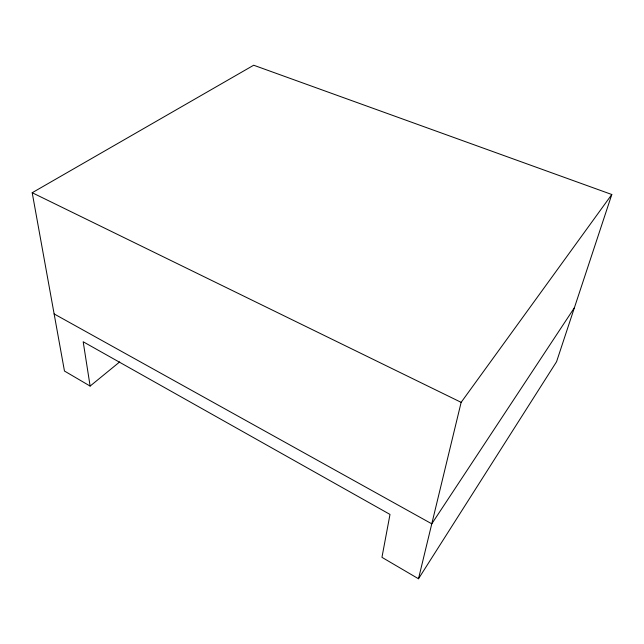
<?xml version="1.0" encoding="UTF-8"?>
<svg xmlns="http://www.w3.org/2000/svg" width="644" height="644" viewBox="0 0 644 644"><rect width="100%" height="100%" fill="white"/><g stroke="black" fill="none" stroke-linecap="round" stroke-linejoin="round"><path stroke-width="0.97" d="M90.12 386.086L83.181 341.763L389.998 514.427L381.948 557.334L418.495 578.771L461.144 402.347L611.8 194.504L253.688 65.229L32.2 192.725L64.464 371.033L90.12 386.086L119.695 361.92M611.8 194.504L556.561 361.719L418.495 578.771M574.384 307.752L431.778 523.822L54.128 313.926M32.2 192.725L461.144 402.347"/></g></svg>
